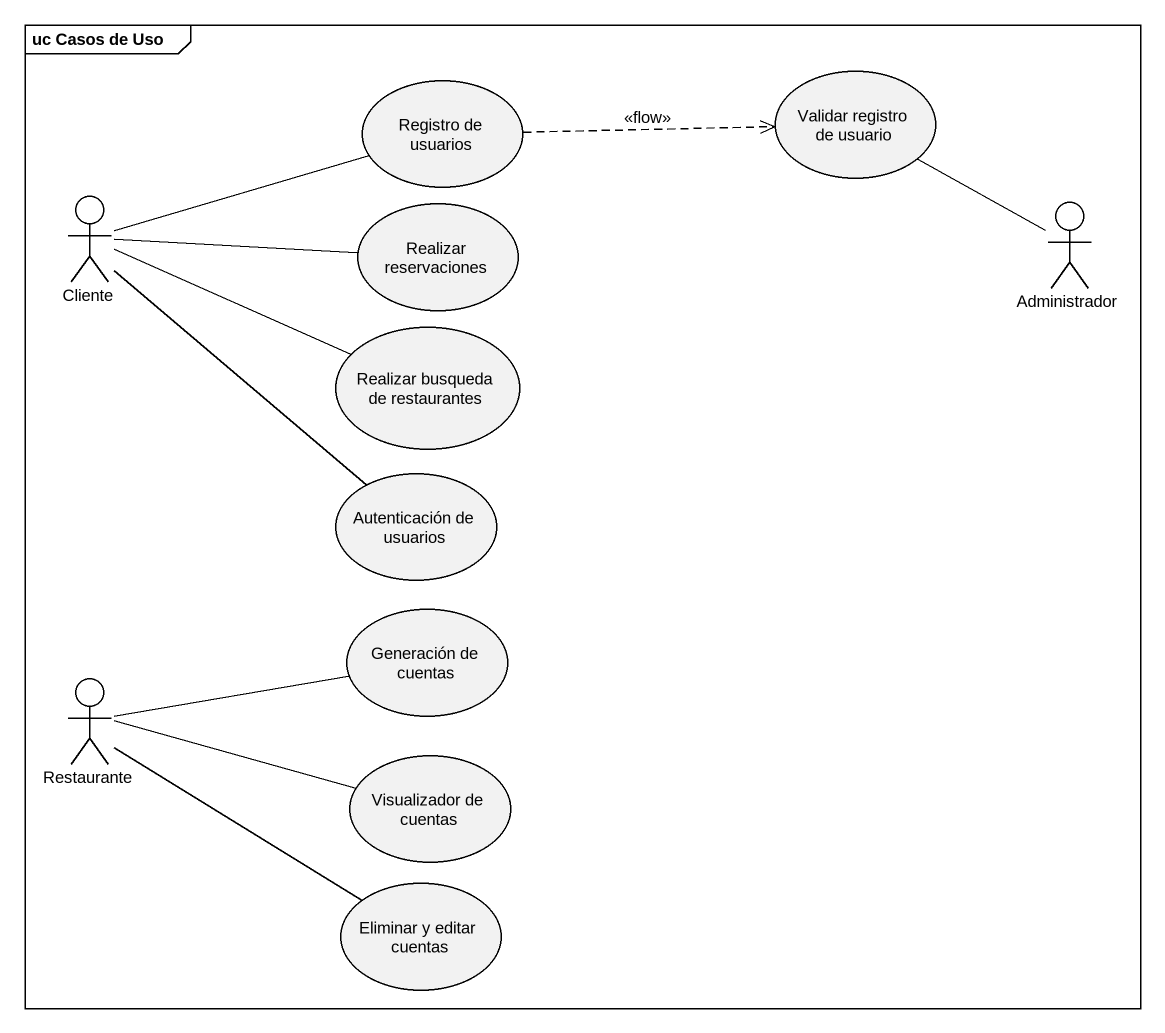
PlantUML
@startuml
mainframe uc Casos de Uso
usecase "Validar registro de usuario" as Validar_registro_de_usuario
usecase "Registro de usuarios" as Registro_de_usuarios
actor Cliente
usecase "Realizar reservaciones" as Realizar_reservaciones
actor Administrador
usecase "Realizar busqueda de restaurantes" as Realizar_busqueda_de
usecase "Autenticación de usuarios" as Autenticación_de_usuarios
usecase "Generación de cuentas" as Generación_de_cuentas
actor Restaurante
usecase "Visualizador de cuentas" as Visualizador_de_cuentas
usecase "Eliminar y editar cuentas" as Eliminar_y_editar_cuentas
Registro_de_usuarios .right.> Validar_registro_de_usuario : <<flow>>
Cliente -right- Registro_de_usuarios
Cliente -right- Realizar_reservaciones
Cliente -right- Realizar_busqueda_de
Cliente -- Autenticación_de_usuarios
Administrador -up- Validar_registro_de_usuario
Restaurante -right- Generación_de_cuentas
Restaurante -right- Visualizador_de_cuentas
Restaurante -right- Eliminar_y_editar_cuentas
@enduml
